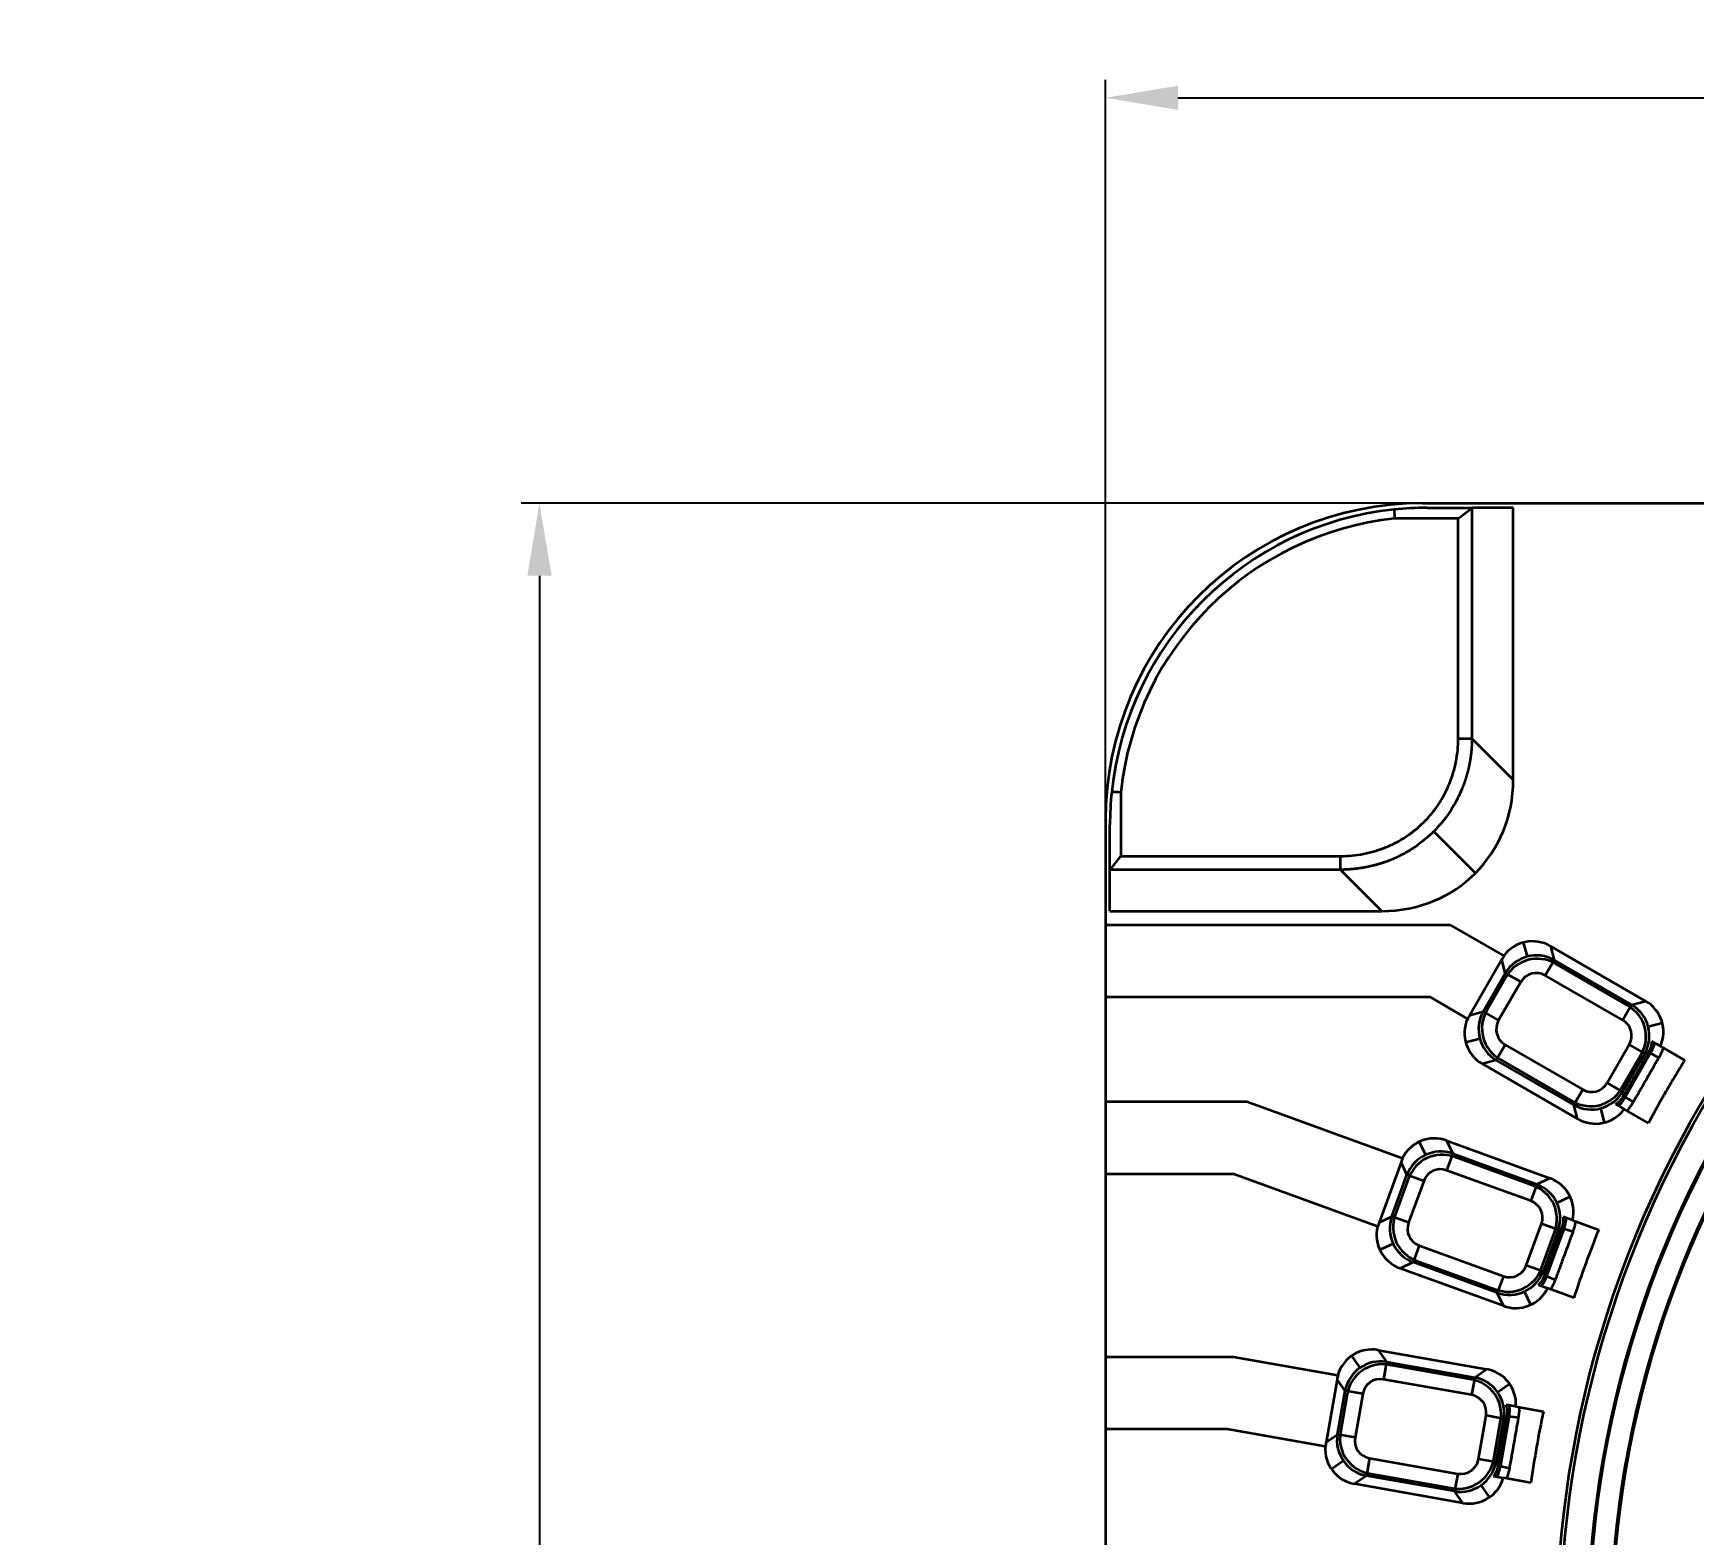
# Model space of a CAD drawing. Header units: millimetres. Extents: x 158 to 1533, y 732 to 1642.
# Drawn here: x 166.8 to 350.1, y 1476.3 to 1641.9 of the extents above; entities that cross this region are included whole.
import ezdxf

# ---------------------------------------------------------------- set-up
doc = ezdxf.new("R2010")
doc.units = ezdxf.units.MM
doc.layers.add('1', color=7, linetype='Continuous', true_color=0xffffff)
doc.layers.add('dim', color=82, linetype='Continuous', lineweight=9)
doc.dimstyles.get("Standard").update_dxf_attribs({"dimscale": 4, "dimtxt": 0.18, "dimasz": 0.18, "dimexe": 0.18, "dimexo": 0.0625, "dimgap": 0.09, "dimtad": 0, "dimtih": 1, "dimtoh": 1, "dimzin": 0, "dimdsep": 46, "dimtxsty": 'Standard', "dimcen": 0.09, "dimadec": 0, "dimazin": 0, "dimtfac": 1, "dimtofl": 0, "dimtmove": 0, "dimatfit": 3, "dimfxl": 0, "dimtolj": 1, "dimtzin": 0, "dimarcsym": 0})

# ---------------------------------------------------------------- blocks, each defined once
blk = doc.blocks.new('*D3')
at = {"layer": 'Defpoints', "color": 0, "lineweight": 18, "transparency": 16777216}
for p in [(685.15, 1634.8), (285.15, 1539.56), (685.15, 1539.56)]:
    blk.add_point(p, dxfattribs=at)
at = {"layer": 'dim', "color": 0, "lineweight": -2, "transparency": 16777216}
for p, q in [((285.15, 1541.56), (285.15, 1636.8)), ((685.15, 1541.56), (685.15, 1636.8)), ((293.15, 1634.8), (449.32, 1634.8)), ((677.15, 1634.8), (520.98, 1634.8))]:
    blk.add_line(p, q, dxfattribs=at)
at = {"layer": 'dim', "color": 0, "lineweight": 18, "transparency": 16777216}
for points in [[(293.15, 1636.13), (293.15, 1633.47), (285.15, 1634.8)], [(677.15, 1636.13), (677.15, 1633.47), (685.15, 1634.8)]]:
    blk.add_solid(points, dxfattribs=at)
at = {"layer": 'dim', "color": 0, "lineweight": 18, "transparency": 16777216, "insert": (485.15, 1634.8), "char_height": 10, "attachment_point": 5}
blk.add_mtext('\\A1;400.00{\\H6;\\S-0.10^ -0.15;}', dxfattribs=at)
blk = doc.blocks.new('*D4')
at = {"layer": 'Defpoints', "color": 0, "lineweight": 18, "transparency": 16777216}
for p in [(336.17, 1590.07), (222.7, 1310.07), (336.17, 1310.07)]:
    blk.add_point(p, dxfattribs=at)
at = {"layer": 'dim', "color": 0, "lineweight": -2, "transparency": 16777216}
for p, q in [((334.17, 1590.07), (220.7, 1590.07)), ((222.7, 1582.07), (222.7, 1459.07)), ((222.7, 1318.07), (222.7, 1441.07)), ((334.17, 1310.07), (220.7, 1310.07))]:
    blk.add_line(p, q, dxfattribs=at)
at = {"layer": 'dim', "color": 0, "lineweight": 18, "transparency": 16777216}
for points in [[(221.37, 1582.07), (224.04, 1582.07), (222.7, 1590.07)], [(221.37, 1318.07), (224.04, 1318.07), (222.7, 1310.07)]]:
    blk.add_solid(points, dxfattribs=at)
at = {"layer": 'dim', "color": 0, "lineweight": 18, "transparency": 16777216, "insert": (222.7, 1450.07), "char_height": 10, "attachment_point": 5}
blk.add_mtext('\\A1;280.00{\\H6;\\S-0.10^ -0.15;}', dxfattribs=at)

msp = doc.modelspace()

# ---------------------------------------------------------------- linework, layer by layer
at = {"layer": '1', "color": 7, "linetype": 'Continuous', "lineweight": 35}
for p, q in [((320.148, 1590.07), (352.189, 1590.07)), ((320.648, 1589.57), (325.593, 1589.57)), ((324.077, 1588.379), (325.584, 1589.535)), ((325.593, 1589.57), (325.584, 1589.535)), ((325.584, 1589.535), (325.584, 1564.123)), ((330.148, 1589.57), (325.593, 1589.57)), ((330.148, 1559.558), (330.148, 1589.57)), ((324.077, 1588.379), (317.054, 1588.379)), ((324.077, 1564.123), (324.077, 1588.379)), ((325.584, 1564.123), (330.148, 1559.558)), ((286.839, 1558.164), (286.839, 1551.141)), ((285.148, 1555.07), (285.148, 1543.564)), ((285.648, 1549.625), (285.648, 1554.57)), ((325.962, 1549.256), (321.364, 1553.854)), ((285.682, 1549.634), (286.839, 1551.141)), ((286.839, 1551.141), (311.095, 1551.141)), ((285.682, 1549.634), (285.648, 1549.625)), ((285.648, 1545.07), (285.648, 1549.625)), ((311.095, 1549.634), (285.682, 1549.634)), ((315.659, 1545.07), (311.095, 1549.634)), ((285.648, 1545.07), (315.659, 1545.07)), ((285.148, 1543.564), (285.148, 1535.564)), ((285.148, 1543.564), (323.148, 1543.564)), ((323.148, 1543.564), (329.096, 1540.13)), ((331.245, 1541.606), (331.663, 1540.045)), ((334.237, 1541.203), (334.646, 1539.674)), ((334.237, 1541.203), (344.734, 1535.142)), ((328.869, 1539.713), (325.343, 1533.607)), ((329.265, 1538.232), (328.869, 1539.713)), ((329.096, 1540.13), (329.13, 1540.11)), ((334.646, 1539.674), (333.662, 1537.968)), ((334.646, 1539.674), (343.205, 1534.733)), ((342.807, 1534.626), (334.753, 1539.276)), ((326.824, 1534.003), (329.265, 1538.232)), ((329.372, 1537.834), (327.222, 1534.11)), ((330.971, 1537.248), (328.529, 1533.019)), ((330.971, 1537.248), (329.265, 1538.232)), ((342.221, 1533.027), (333.662, 1537.968)), ((321.004, 1535.564), (285.148, 1535.564)), ((285.148, 1535.564), (285.148, 1524.055)), ((325.096, 1533.201), (321.004, 1535.564)), ((325.343, 1533.607), (326.824, 1534.003)), ((328.529, 1533.019), (326.824, 1534.003)), ((343.205, 1534.733), (342.221, 1533.027)), ((343.205, 1534.733), (344.734, 1535.142)), ((325.13, 1533.182), (325.096, 1533.201)), ((345.018, 1532.334), (346.579, 1532.753)), ((324.892, 1530.602), (326.453, 1531.02)), ((329.25, 1530.328), (328.266, 1528.622)), ((329.25, 1530.328), (337.809, 1525.386)), ((340.5, 1526.107), (342.942, 1530.336)), ((344.647, 1529.352), (342.942, 1530.336)), ((346.375, 1530.154), (345.444, 1530.691)), ((346.375, 1530.154), (349.049, 1528.61)), ((328.266, 1528.622), (326.737, 1528.213)), ((337.234, 1522.152), (326.737, 1528.213)), ((336.825, 1523.681), (328.266, 1528.622)), ((328.664, 1528.729), (336.718, 1524.079)), ((342.099, 1525.521), (344.249, 1529.245)), ((344.647, 1529.352), (342.206, 1525.123)), ((345.218, 1529.276), (342.557, 1524.667)), ((345.068, 1529.464), (344.647, 1529.352)), ((337.809, 1525.386), (336.825, 1523.681)), ((342.206, 1525.123), (340.5, 1526.107)), ((342.206, 1525.123), (342.318, 1524.702)), ((285.148, 1524.055), (285.148, 1516.055)), ((285.148, 1524.055), (300.738, 1524.055)), ((300.738, 1524.055), (317.915, 1517.803)), ((337.234, 1522.152), (336.825, 1523.681)), ((340.226, 1521.749), (339.808, 1523.31)), ((341.443, 1523.763), (342.375, 1523.225)), ((345.049, 1521.681), (342.375, 1523.225)), ((319.775, 1519.63), (320.459, 1518.165)), ((322.792, 1519.753), (323.461, 1518.318)), ((322.792, 1519.753), (334.182, 1515.607)), ((317.764, 1517.353), (315.352, 1510.727)), ((318.412, 1515.964), (317.764, 1517.353)), ((317.915, 1517.803), (317.952, 1517.789)), ((323.461, 1518.318), (322.787, 1516.467)), ((323.461, 1518.318), (332.748, 1514.938)), ((332.374, 1514.764), (323.635, 1517.945)), ((299.327, 1516.055), (285.148, 1516.055)), ((285.148, 1516.055), (285.148, 1495.901)), ((315.179, 1510.285), (299.327, 1516.055)), ((316.742, 1511.375), (318.412, 1515.964)), ((318.586, 1515.59), (317.115, 1511.549)), ((320.262, 1515.29), (318.412, 1515.964)), ((320.262, 1515.29), (318.592, 1510.701)), ((332.074, 1513.087), (322.787, 1516.467)), ((332.748, 1514.938), (334.182, 1515.607)), ((332.748, 1514.938), (332.074, 1513.087)), ((334.949, 1512.891), (336.414, 1513.574)), ((315.216, 1510.272), (315.179, 1510.285)), ((315.352, 1510.727), (316.742, 1511.375)), ((318.592, 1510.701), (316.742, 1511.375)), ((331.581, 1505.974), (333.251, 1510.563)), ((335.102, 1509.889), (333.251, 1510.563)), ((333.258, 1505.674), (334.729, 1509.715)), ((335.102, 1509.889), (333.432, 1505.3)), ((335.678, 1509.914), (333.857, 1504.914)), ((335.497, 1510.073), (335.102, 1509.889)), ((336.664, 1510.979), (335.654, 1511.347)), ((336.664, 1510.979), (339.566, 1509.923)), ((316.895, 1508.373), (315.429, 1507.69)), ((319.77, 1508.177), (319.096, 1506.326)), ((319.77, 1508.177), (329.057, 1504.797)), ((319.096, 1506.326), (317.661, 1505.657)), ((328.383, 1502.946), (319.096, 1506.326)), ((319.469, 1506.5), (328.209, 1503.319)), ((329.052, 1501.511), (317.661, 1505.657)), ((329.057, 1504.797), (328.383, 1502.946)), ((333.432, 1505.3), (331.581, 1505.974)), ((333.432, 1505.3), (333.616, 1504.906)), ((329.052, 1501.511), (328.383, 1502.946)), ((332.068, 1501.634), (331.385, 1503.099)), ((332.916, 1503.829), (333.928, 1503.461)), ((336.83, 1502.405), (333.928, 1503.461)), ((285.148, 1495.901), (285.148, 1487.901)), ((285.148, 1495.901), (299.287, 1495.901)), ((299.287, 1495.901), (310.782, 1493.874)), ((312.296, 1495.996), (313.224, 1494.672)), ((315.245, 1496.641), (316.153, 1495.344)), ((315.245, 1496.641), (327.183, 1494.536)), ((316.153, 1495.344), (315.811, 1493.404)), ((316.153, 1495.344), (325.886, 1493.628)), ((325.549, 1493.392), (316.39, 1495.007)), ((310.711, 1493.405), (309.486, 1486.461)), ((311.59, 1492.149), (310.711, 1493.405)), ((310.782, 1493.874), (310.821, 1493.867)), ((325.544, 1491.688), (315.811, 1493.404)), ((325.886, 1493.628), (325.544, 1491.688)), ((325.886, 1493.628), (327.183, 1494.536)), ((310.742, 1487.34), (311.59, 1492.149)), ((311.826, 1491.811), (311.08, 1487.576)), ((313.53, 1491.807), (311.59, 1492.149)), ((313.53, 1491.807), (312.682, 1486.998)), ((328.409, 1491.994), (329.734, 1492.922)), ((330.431, 1490.409), (329.372, 1490.596)), ((330.431, 1490.409), (333.472, 1489.873)), ((298.587, 1487.901), (285.148, 1487.901)), ((285.148, 1487.901), (285.148, 1473.108)), ((309.393, 1485.995), (298.587, 1487.901)), ((326.294, 1484.598), (327.142, 1489.407)), ((329.082, 1489.065), (327.142, 1489.407)), ((327.997, 1484.593), (328.744, 1488.828)), ((329.082, 1489.065), (328.234, 1484.256)), ((329.643, 1489.185), (328.719, 1483.951)), ((329.439, 1489.315), (329.082, 1489.065)), ((309.431, 1485.988), (309.393, 1485.995)), ((309.486, 1486.461), (310.742, 1487.34)), ((312.682, 1486.998), (310.742, 1487.34)), ((311.414, 1484.41), (310.09, 1483.483)), ((314.279, 1484.716), (313.937, 1482.776)), ((314.279, 1484.716), (324.012, 1483)), ((328.234, 1484.256), (326.294, 1484.598)), ((328.234, 1484.256), (328.483, 1483.9)), ((313.937, 1482.776), (312.641, 1481.869)), ((323.67, 1481.06), (313.937, 1482.776)), ((314.275, 1483.013), (323.434, 1481.398)), ((324.012, 1483), (323.67, 1481.06)), ((327.98, 1482.718), (329.042, 1482.531)), ((332.083, 1481.994), (329.042, 1482.531)), ((324.578, 1479.764), (312.641, 1481.869)), ((324.578, 1479.764), (323.67, 1481.06)), ((327.527, 1480.408), (326.6, 1481.732))]:
    msp.add_line(p, q, dxfattribs=at)
for centre, radius, start, end in [((320.148, 1555.07), 35, 90, 180), ((320.648, 1554.57), 35, 95.98132, 174.01868), ((320.648, 1554.57), 34, 96.06873, 173.93127), ((451.104, 1465.07), 116.203, 143.95643, 216.04357), ((451.104, 1465.07), 115.798, 144.06411, 215.93589), ((451.104, 1465.07), 112.783, 144.06521, 215.93479), ((451.104, 1465.07), 112.646, 144.10172, 215.89828), ((451.104, 1465.07), 110.234, 144.75718, 215.24282), ((451.104, 1465.07), 110.097, 144.79511, 215.20489)]:
    msp.add_arc(centre, radius, start, end, dxfattribs=at)
for centre, major_axis, ratio, start_param, end_param in [((320.648, 1554.57), (35, 0), 1, 1.5707963, 1.6751901), ((314.619, 1560.599), (-11.343, 11.343), 0.9351131, 2.3897132, 3.8934721), ((320.648, 1554.57), (0, 35), 1, 1.4664026, 1.5707963), ((332.312, 1537.624), (1.067, -3.982), 0.9702875, 2.3712736, 3.8033321), ((332.325, 1537.576), (1.067, -3.982), 0.9702875, 3.79456, 3.9119117), ((332.699, 1536.179), (-1.036, 3.865), 0.9995453, 5.5128663, 7.0535043), ((332.828, 1535.697), (1.067, -3.982), 0.9702875, 2.3712736, 3.9119117), ((332.699, 1536.179), (0.533, -1.991), 0.9702875, 2.3712736, 3.9119117), ((328.922, 1531.682), (3.982, 1.067), 0.9702875, 2.3712736, 2.4886254), ((330.319, 1532.056), (3.865, 1.036), 0.9995453, 2.3712736, 3.9119117), ((330.801, 1532.185), (3.982, 1.067), 0.9702875, 2.3712736, 3.9119117), ((340.67, 1531.17), (-3.982, -1.067), 0.9702875, 2.3712736, 3.9119117), ((341.152, 1531.299), (3.865, 1.036), 0.9995453, 5.5128663, 7.0535043), ((342.597, 1531.686), (-3.982, -1.067), 0.9702875, 2.4798532, 3.9119117), ((328.874, 1531.669), (3.982, 1.067), 0.9702875, 2.4798532, 3.9119117), ((330.319, 1532.056), (1.991, 0.533), 0.9702875, 2.3712736, 3.9119117), ((341.152, 1531.299), (-1.991, -0.533), 0.9702875, 2.3712736, 3.9119117), ((348.48, 1527.495), (3.473, -1.985), 0.0252099, 2.3036072, 2.9670037), ((338.643, 1527.658), (-1.067, 3.982), 0.9702875, 2.3712736, 3.9119117), ((338.772, 1527.176), (-1.036, 3.865), 0.9995453, 2.3712736, 3.9119117), ((338.772, 1527.176), (-0.533, 1.991), 0.9702875, 2.3712736, 3.9119117), ((345.73, 1522.732), (3.455, -2.016), 0.0258895, 3.3161847, 3.9792558), ((339.159, 1525.731), (-1.067, 3.982), 0.9702875, 2.3712736, 3.8033321), ((321.518, 1515.894), (1.742, -3.736), 0.9702875, 2.3712736, 3.8033321), ((322.15, 1514.538), (-1.691, 3.627), 0.9995453, 5.5128663, 7.0535043), ((321.539, 1515.849), (1.742, -3.736), 0.9702875, 3.79456, 3.9119117), ((322.361, 1514.086), (1.742, -3.736), 0.9702875, 2.3712736, 3.9119117), ((322.15, 1514.538), (0.871, -1.868), 0.9702875, 2.3712736, 3.9119117), ((332.678, 1511.832), (-3.736, -1.742), 0.9702875, 2.4798532, 3.9119117), ((330.87, 1510.989), (-3.736, -1.742), 0.9702875, 2.3712736, 3.9119117), ((331.322, 1511.2), (3.627, 1.691), 0.9995453, 5.5128663, 7.0535043), ((320.974, 1510.275), (3.736, 1.742), 0.9702875, 2.3712736, 3.9119117), ((331.322, 1511.2), (-1.868, -0.871), 0.9702875, 2.3712736, 3.9119117), ((319.166, 1509.432), (3.736, 1.742), 0.9702875, 2.4798532, 3.9119117), ((319.211, 1509.453), (3.736, 1.742), 0.9702875, 2.3712736, 2.4886254), ((320.522, 1510.064), (3.627, 1.691), 0.9995453, 2.3712736, 3.9119117), ((320.522, 1510.064), (1.868, 0.871), 0.9702875, 2.3712736, 3.9119117), ((339.199, 1508.726), (3.765, -1.352), 0.024978, 2.3035459, 2.9670047), ((329.483, 1507.178), (-1.742, 3.736), 0.9702875, 2.3712736, 3.9119117), ((329.694, 1506.726), (-1.691, 3.627), 0.9995453, 2.3712736, 3.9119117), ((329.694, 1506.726), (-0.871, 1.868), 0.9702875, 2.3712736, 3.9119117), ((337.318, 1503.558), (3.752, -1.385), 0.0261285, 3.3161858, 3.9790939), ((330.326, 1505.37), (-1.742, 3.736), 0.9702875, 2.3712736, 3.8033321), ((314.661, 1492.619), (2.365, -3.377), 0.9702875, 2.3712736, 3.8033321), ((315.519, 1491.394), (-2.295, 3.278), 0.9995453, 5.5128663, 7.0535043), ((315.805, 1490.985), (2.365, -3.377), 0.9702875, 2.3712736, 3.9119117), ((314.689, 1492.579), (2.365, -3.377), 0.9702875, 3.79456, 3.9119117), ((315.519, 1491.394), (1.182, -1.688), 0.9702875, 2.3712736, 3.9119117), ((324.723, 1489.413), (-3.377, -2.365), 0.9702875, 2.3712736, 3.9119117), ((325.131, 1489.699), (3.278, 2.295), 0.9995453, 5.5128663, 7.0535043), ((326.357, 1490.557), (-3.377, -2.365), 0.9702875, 2.4798532, 3.9119117), ((325.131, 1489.699), (-1.688, -1.182), 0.9702875, 2.3712736, 3.9119117), ((333.318, 1488.631), (3.942, -0.678), 0.0242921, 2.3035168, 2.9670077), ((313.467, 1485.847), (3.377, 2.365), 0.9702875, 2.4798532, 3.9119117), ((313.507, 1485.876), (3.377, 2.365), 0.9702875, 2.3712736, 2.4886254), ((314.692, 1486.706), (3.278, 2.295), 0.9995453, 2.3712736, 3.9119117), ((315.101, 1486.992), (3.377, 2.365), 0.9702875, 2.3712736, 3.9119117), ((314.692, 1486.706), (1.688, 1.182), 0.9702875, 2.3712736, 3.9119117), ((324.019, 1485.419), (-2.365, 3.377), 0.9702875, 2.3712736, 3.9119117), ((324.305, 1485.011), (-2.295, 3.278), 0.9995453, 2.3712736, 3.9119117), ((324.305, 1485.011), (-1.182, 1.688), 0.9702875, 2.3712736, 3.9119117), ((325.163, 1483.785), (-2.365, 3.377), 0.9702875, 2.3712736, 3.8033321), ((332.362, 1483.216), (3.936, -0.713), 0.0268575, 3.3161892, 3.9784535)]:
    msp.add_ellipse(centre, major_axis=major_axis, ratio=ratio, start_param=start_param, end_param=end_param, dxfattribs=at)
for points, degree in [([(317.001, 1589.379), (317.018, 1589.046), (317.036, 1588.712), (317.054, 1588.379)], 3), ([(324.077, 1564.123), (325.584, 1564.123)], 1), ([(286.839, 1558.164), (286.505, 1558.182), (286.172, 1558.199), (285.839, 1558.217)], 3), ([(311.095, 1549.634), (311.095, 1551.141)], 1), ([(330.793, 1490.345), (330.794, 1490.147), (330.779, 1489.751), (330.728, 1489.354), (330.694, 1489.155)], 3)]:
    msp.add_open_spline(points, degree=degree, dxfattribs=at)
for points, knots in [([(311.095, 1551.141), (311.524, 1551.143), (311.95, 1551.165), (312.794, 1551.247), (313.213, 1551.308), (314.044, 1551.469), (314.456, 1551.57), (315.069, 1551.75), (315.272, 1551.816), (315.525, 1551.904), (315.576, 1551.922), (315.676, 1551.958), (315.827, 1552.014), (316.375, 1552.228), (316.856, 1552.451), (317.604, 1552.845), (317.968, 1553.06), (318.675, 1553.526), (319.018, 1553.777), (319.391, 1554.081), (319.433, 1554.115), (319.515, 1554.183), (319.556, 1554.218), (319.678, 1554.323), (319.92, 1554.535), (320.151, 1554.755), (320.602, 1555.205), (320.886, 1555.52), (321.422, 1556.175), (321.673, 1556.516), (322.026, 1557.049), (322.14, 1557.23), (322.276, 1557.46), (322.303, 1557.506), (322.357, 1557.599), (322.436, 1557.739), (322.513, 1557.88), (322.762, 1558.352), (322.941, 1558.737), (323.26, 1559.522), (323.4, 1559.922), (323.581, 1560.533), (323.637, 1560.738), (323.713, 1561.049), (323.749, 1561.205), (323.783, 1561.362), (323.805, 1561.467), (323.815, 1561.519), (323.908, 1561.993), (323.969, 1562.416), (324.053, 1563.266), (324.075, 1563.694), (324.077, 1564.123)], [0, 0, 0, 0, 0.0625, 0.0625, 0.125, 0.125, 0.1875, 0.1875, 0.21875, 0.21875, 0.2265625, 0.2265625, 0.234375, 0.25, 0.3125, 0.3125, 0.375, 0.375, 0.4375, 0.4375, 0.4453125, 0.4453125, 0.453125, 0.453125, 0.46875, 0.5, 0.5, 0.5625, 0.5625, 0.625, 0.625, 0.65625, 0.65625, 0.6640625, 0.6640625, 0.671875, 0.6875, 0.6875, 0.75, 0.75, 0.8125, 0.8125, 0.84375, 0.84375, 0.859375, 0.8671875, 0.8671875, 0.875, 0.875, 0.9375, 0.9375, 1, 1, 1, 1]), ([(325.584, 1564.123), (325.584, 1564.102), (325.583, 1564.06), (325.583, 1563.997), (325.582, 1563.935), (325.581, 1563.873), (325.579, 1563.81), (325.577, 1563.748), (325.575, 1563.686), (325.573, 1563.623), (325.571, 1563.561), (325.568, 1563.499), (325.565, 1563.437), (325.562, 1563.376), (325.558, 1563.314), (325.554, 1563.252), (325.55, 1563.19), (325.546, 1563.129), (325.542, 1563.067), (325.537, 1563.006), (325.532, 1562.945), (325.527, 1562.883), (325.521, 1562.822), (325.516, 1562.761), (325.51, 1562.7), (325.504, 1562.639), (325.497, 1562.578), (325.491, 1562.518), (325.484, 1562.457), (325.477, 1562.397), (325.469, 1562.336), (325.462, 1562.276), (325.454, 1562.215), (325.446, 1562.155), (325.437, 1562.095), (325.429, 1562.035), (325.42, 1561.975), (325.411, 1561.916), (325.402, 1561.856), (325.392, 1561.796), (325.383, 1561.737), (325.373, 1561.677), (325.363, 1561.618), (325.352, 1561.559), (325.342, 1561.5), (325.331, 1561.441), (325.32, 1561.382), (325.309, 1561.323), (325.297, 1561.264), (325.285, 1561.206), (325.273, 1561.147), (325.261, 1561.089), (325.249, 1561.031), (325.236, 1560.972), (325.223, 1560.914), (325.21, 1560.856), (325.197, 1560.799), (325.184, 1560.741), (325.17, 1560.683), (325.156, 1560.626), (325.142, 1560.568), (325.127, 1560.511), (325.113, 1560.454), (325.098, 1560.397), (325.083, 1560.34), (325.068, 1560.283), (325.052, 1560.227), (325.037, 1560.17), (325.021, 1560.114), (325.005, 1560.057), (324.989, 1560.001), (324.972, 1559.945), (324.956, 1559.889), (324.939, 1559.833), (324.922, 1559.777), (324.904, 1559.722), (324.887, 1559.666), (324.869, 1559.611), (324.851, 1559.556), (324.833, 1559.501), (324.815, 1559.446), (324.797, 1559.391), (324.778, 1559.336), (324.759, 1559.282), (324.74, 1559.227), (324.721, 1559.173), (324.701, 1559.119), (324.682, 1559.065), (324.662, 1559.011), (324.642, 1558.957), (324.622, 1558.903), (324.601, 1558.85), (324.581, 1558.796), (324.56, 1558.743), (324.539, 1558.69), (324.518, 1558.637), (324.496, 1558.584), (324.337, 1558.195), (324.012, 1557.485), (323.458, 1556.491), (322.83, 1555.549), (322.135, 1554.666), (321.311, 1553.775), (320.341, 1552.896), (319.208, 1552.057), (317.988, 1551.329), (317.096, 1550.91), (316.591, 1550.704), (316.495, 1550.666), (316.398, 1550.628), (316.301, 1550.591), (316.204, 1550.555), (316.106, 1550.519), (316.008, 1550.484), (315.909, 1550.449), (315.81, 1550.415), (315.711, 1550.382), (315.611, 1550.35), (315.51, 1550.318), (315.41, 1550.286), (315.309, 1550.256), (315.207, 1550.226), (315.105, 1550.197), (315.003, 1550.168), (314.9, 1550.141), (314.797, 1550.113), (314.694, 1550.087), (314.59, 1550.061), (314.485, 1550.036), (314.381, 1550.012), (314.276, 1549.988), (314.171, 1549.965), (314.065, 1549.943), (313.959, 1549.922), (313.853, 1549.901), (313.746, 1549.881), (313.639, 1549.862), (313.531, 1549.843), (313.424, 1549.826), (313.316, 1549.809), (313.207, 1549.792), (313.099, 1549.777), (312.99, 1549.762), (312.88, 1549.748), (312.771, 1549.735), (312.661, 1549.723), (312.551, 1549.711), (312.44, 1549.7), (312.33, 1549.69), (312.219, 1549.681), (312.107, 1549.673), (311.996, 1549.665), (311.884, 1549.658), (311.772, 1549.652), (311.66, 1549.647), (311.547, 1549.643), (311.435, 1549.639), (311.322, 1549.637), (311.208, 1549.635), (311.133, 1549.634), (311.095, 1549.634)], [0, 0, 0, 0, 0.0027508, 0.0054989, 0.0082441, 0.0109866, 0.0137264, 0.0164633, 0.0191975, 0.021929, 0.0246577, 0.0273836, 0.0301068, 0.0328272, 0.0355449, 0.0382598, 0.040972, 0.0436814, 0.0463882, 0.0490921, 0.0517934, 0.0544919, 0.0571877, 0.0598808, 0.0625712, 0.0652588, 0.0679438, 0.070626, 0.0733055, 0.0759823, 0.0786565, 0.0813279, 0.0839966, 0.0866627, 0.089326, 0.0919867, 0.0946447, 0.0973, 0.0999526, 0.1026025, 0.1052498, 0.1078945, 0.1105364, 0.1131757, 0.1158123, 0.1184463, 0.1210777, 0.1237063, 0.1263324, 0.1289558, 0.1315765, 0.1341947, 0.1368102, 0.139423, 0.1420333, 0.1446409, 0.1472459, 0.1498482, 0.152448, 0.1550452, 0.1576397, 0.1602317, 0.162821, 0.1654078, 0.1679919, 0.1705735, 0.1731525, 0.1757289, 0.1783027, 0.180874, 0.1834426, 0.1860087, 0.1885723, 0.1911332, 0.1936917, 0.1962475, 0.1988008, 0.2013516, 0.2038998, 0.2064454, 0.2089886, 0.2115292, 0.2140672, 0.2166028, 0.2191358, 0.2216663, 0.2241942, 0.2267197, 0.2292426, 0.2317631, 0.234281, 0.2367964, 0.2393094, 0.2418198, 0.2443278, 0.2468333, 0.2493363, 0.2518368, 0.3021386, 0.3520763, 0.4016808, 0.4509841, 0.5000184, 0.5613415, 0.6230985, 0.6853521, 0.7481636, 0.7526946, 0.7572337, 0.7617809, 0.7663364, 0.7709001, 0.7754719, 0.7800521, 0.7846405, 0.7892372, 0.7938422, 0.7984556, 0.8030773, 0.8077073, 0.8123458, 0.8169927, 0.821648, 0.8263118, 0.8309841, 0.8356648, 0.8403541, 0.8450519, 0.8497583, 0.8544732, 0.8591967, 0.8639289, 0.8686696, 0.873419, 0.8781771, 0.8829439, 0.8877194, 0.8925036, 0.8972965, 0.9020983, 0.9069088, 0.911728, 0.9165562, 0.9213931, 0.9262389, 0.9310936, 0.9359571, 0.9408296, 0.945711, 0.9506013, 0.9555006, 0.9604088, 0.9653261, 0.9702523, 0.9751876, 0.9801319, 0.9850853, 0.9900478, 0.9950193, 1, 1, 1, 1]), ([(345.068, 1529.464), (345.128, 1529.563), (345.181, 1529.664), (345.251, 1529.82), (345.273, 1529.873), (345.303, 1529.953), (345.312, 1529.98), (345.33, 1530.033), (345.355, 1530.112), (345.375, 1530.191), (345.393, 1530.269), (345.398, 1530.295), (345.408, 1530.347), (345.412, 1530.372), (345.432, 1530.499), (345.441, 1530.597), (345.444, 1530.691)], [0, 0, 0, 0, 0.25, 0.25, 0.375, 0.375, 0.4375, 0.4375, 0.5, 0.625, 0.625, 0.6875, 0.6875, 0.75, 0.75, 1, 1, 1, 1]), ([(345.218, 1529.276), (345.222, 1529.281), (345.226, 1529.286), (345.379, 1529.506), (345.502, 1529.733), (345.643, 1530.093), (345.683, 1530.216), (345.729, 1530.396), (345.742, 1530.454), (345.753, 1530.512)], [0, 0, 0, 0, 0.0143308, 0.0143308, 0.5808212, 0.5808212, 0.8640664, 0.8640664, 1, 1, 1, 1]), ([(346.692, 1529.97), (346.688, 1529.959), (346.684, 1529.947), (346.676, 1529.924), (346.672, 1529.912), (346.659, 1529.877), (346.633, 1529.808), (346.569, 1529.647), (346.51, 1529.51), (346.385, 1529.24), (346.294, 1529.062), (346.194, 1528.887)], [0, 0, 0, 0, 0.03125, 0.03125, 0.0625, 0.0625, 0.125, 0.25, 0.5, 0.5, 1, 1, 1, 1]), ([(342.318, 1524.702), (342.549, 1525.098), (342.78, 1525.494), (343.24, 1526.286), (343.47, 1526.683), (344.157, 1527.874), (344.614, 1528.669), (345.068, 1529.464)], [0, 0, 0, 0, 0.25, 0.25, 0.5, 0.5, 1, 1, 1, 1]), ([(346.194, 1528.887), (345.728, 1528.073), (345.261, 1527.26), (344.557, 1526.042), (344.322, 1525.636), (343.851, 1524.825), (343.615, 1524.42), (343.379, 1524.015)], [0, 0, 0, 0, 0.5, 0.5, 0.75, 0.75, 1, 1, 1, 1]), ([(349.049, 1528.61), (348.697, 1528.044), (348.349, 1527.475), (347.663, 1526.331), (347.325, 1525.756), (346.325, 1524.024), (345.677, 1522.858), (345.049, 1521.681)], [0, 0, 0, 0, 0.25, 0.25, 0.5, 0.5, 1, 1, 1, 1]), ([(341.443, 1523.763), (341.523, 1523.813), (341.604, 1523.869), (341.703, 1523.95), (341.723, 1523.966), (341.763, 1524), (341.783, 1524.018), (341.842, 1524.072), (341.88, 1524.11), (341.956, 1524.19), (341.992, 1524.231), (342.047, 1524.296), (342.064, 1524.318), (342.1, 1524.364), (342.117, 1524.387), (342.201, 1524.503), (342.263, 1524.601), (342.318, 1524.702)], [0, 0, 0, 0, 0.25, 0.25, 0.3125, 0.3125, 0.375, 0.375, 0.5, 0.5, 0.625, 0.625, 0.6875, 0.6875, 0.75, 0.75, 1, 1, 1, 1]), ([(341.753, 1523.585), (341.78, 1523.609), (341.808, 1523.633), (341.925, 1523.743), (342.013, 1523.835), (342.256, 1524.126), (342.396, 1524.34), (342.527, 1524.604), (342.542, 1524.636), (342.557, 1524.667)], [0, 0, 0, 0, 0.0844796, 0.0844796, 0.3643415, 0.3643415, 0.9240653, 0.9240653, 1, 1, 1, 1]), ([(343.379, 1524.015), (343.278, 1523.841), (343.17, 1523.673), (342.998, 1523.43), (342.909, 1523.311), (342.817, 1523.195), (342.755, 1523.118), (342.723, 1523.081), (342.691, 1523.043)], [0, 0, 0, 0, 0.5, 0.5, 0.75, 0.875, 0.875, 1, 1, 1, 1]), ([(333.616, 1504.906), (333.775, 1505.336), (333.933, 1505.766), (334.248, 1506.626), (334.406, 1507.057), (334.876, 1508.349), (335.188, 1509.211), (335.497, 1510.073)], [0, 0, 0, 0, 0.25, 0.25, 0.5, 0.5, 1, 1, 1, 1]), ([(336.706, 1509.7), (336.389, 1508.817), (336.069, 1507.936), (335.588, 1506.614), (335.427, 1506.173), (335.104, 1505.293), (334.942, 1504.853), (334.779, 1504.413)], [0, 0, 0, 0, 0.5, 0.5, 0.75, 0.75, 1, 1, 1, 1]), ([(335.497, 1510.073), (335.539, 1510.181), (335.574, 1510.29), (335.616, 1510.456), (335.628, 1510.511), (335.643, 1510.595), (335.648, 1510.623), (335.656, 1510.678), (335.667, 1510.761), (335.673, 1510.842), (335.677, 1510.922), (335.678, 1510.949), (335.679, 1511.001), (335.679, 1511.027), (335.676, 1511.155), (335.668, 1511.253), (335.654, 1511.347)], [0, 0, 0, 0, 0.25, 0.25, 0.375, 0.375, 0.4375, 0.4375, 0.5, 0.625, 0.625, 0.6875, 0.6875, 0.75, 0.75, 1, 1, 1, 1]), ([(335.678, 1509.914), (335.787, 1510.147), (335.871, 1510.391), (335.965, 1510.838), (335.987, 1511.032), (335.99, 1511.224)], [0, 0, 0, 0, 0.5606191, 0.5606191, 1, 1, 1, 1]), ([(337.009, 1510.853), (337.005, 1510.829), (337.001, 1510.805), (336.992, 1510.756), (336.978, 1510.683), (336.944, 1510.513), (336.909, 1510.369), (336.833, 1510.08), (336.774, 1509.889), (336.706, 1509.7)], [0, 0, 0, 0, 0.0625, 0.0625, 0.125, 0.25, 0.5, 0.5, 1, 1, 1, 1]), ([(339.566, 1509.923), (339.068, 1508.685), (338.591, 1507.44), (337.679, 1504.934), (337.244, 1503.673), (336.83, 1502.405)], [0, 0, 0, 0, 0.5, 0.5, 1, 1, 1, 1]), ([(332.916, 1503.829), (332.987, 1503.892), (333.056, 1503.962), (333.141, 1504.058), (333.157, 1504.078), (333.191, 1504.118), (333.207, 1504.139), (333.256, 1504.203), (333.318, 1504.291), (333.377, 1504.385), (333.419, 1504.459), (333.432, 1504.484), (333.459, 1504.535), (333.472, 1504.561), (333.535, 1504.69), (333.579, 1504.796), (333.616, 1504.906)], [0, 0, 0, 0, 0.25, 0.25, 0.3125, 0.3125, 0.375, 0.375, 0.5, 0.625, 0.625, 0.6875, 0.6875, 0.75, 0.75, 1, 1, 1, 1]), ([(333.252, 1503.707), (333.271, 1503.73), (333.29, 1503.754), (333.382, 1503.875), (333.453, 1503.98), (333.644, 1504.306), (333.745, 1504.538), (333.834, 1504.828), (333.846, 1504.871), (333.857, 1504.914)], [0, 0, 0, 0, 0.0685398, 0.0685398, 0.3470198, 0.3470198, 0.9039798, 0.9039798, 1, 1, 1, 1]), ([(334.779, 1504.413), (334.709, 1504.224), (334.632, 1504.04), (334.505, 1503.771), (334.439, 1503.638), (334.368, 1503.508), (334.338, 1503.454), (334.332, 1503.444), (334.32, 1503.422), (334.301, 1503.39), (334.282, 1503.358), (334.27, 1503.337)], [0, 0, 0, 0, 0.5, 0.5, 0.75, 0.875, 0.875, 0.90625, 0.90625, 0.9375, 1, 1, 1, 1]), ([(329.439, 1489.315), (329.461, 1489.428), (329.477, 1489.541), (329.489, 1489.712), (329.491, 1489.769), (329.492, 1489.854), (329.492, 1489.882), (329.49, 1489.938), (329.489, 1489.966), (329.484, 1490.048), (329.479, 1490.102), (329.469, 1490.182), (329.465, 1490.208), (329.457, 1490.26), (329.452, 1490.285), (329.427, 1490.411), (329.402, 1490.506), (329.372, 1490.596)], [0, 0, 0, 0, 0.25, 0.25, 0.375, 0.375, 0.4375, 0.4375, 0.5, 0.5, 0.625, 0.625, 0.6875, 0.6875, 0.75, 0.75, 1, 1, 1, 1]), ([(329.643, 1489.185), (329.645, 1489.192), (329.647, 1489.199), (329.683, 1489.336), (329.71, 1489.467), (329.749, 1489.734), (329.759, 1489.869), (329.764, 1490.133), (329.758, 1490.263), (329.738, 1490.44), (329.732, 1490.487), (329.724, 1490.534)], [0, 0, 0, 0, 0.0159836, 0.0159836, 0.3081218, 0.3081218, 0.60026, 0.60026, 0.8923982, 0.8923982, 1, 1, 1, 1]), ([(333.472, 1489.873), (333.197, 1488.568), (332.943, 1487.259), (332.48, 1484.632), (332.27, 1483.315), (332.083, 1481.994)], [0, 0, 0, 0, 0.5, 0.5, 1, 1, 1, 1]), ([(328.483, 1483.9), (328.565, 1484.351), (328.646, 1484.801), (328.807, 1485.704), (328.887, 1486.155), (329.126, 1487.509), (329.284, 1488.412), (329.439, 1489.315)], [0, 0, 0, 0, 0.25, 0.25, 0.5, 0.5, 1, 1, 1, 1]), ([(330.694, 1489.155), (330.534, 1488.231), (330.373, 1487.307), (330.127, 1485.922), (330.045, 1485.461), (329.879, 1484.538), (329.796, 1484.076), (329.712, 1483.615)], [0, 0, 0, 0, 0.5, 0.5, 0.75, 0.75, 1, 1, 1, 1]), ([(327.98, 1482.718), (328.039, 1482.792), (328.095, 1482.872), (328.161, 1482.982), (328.174, 1483.004), (328.2, 1483.05), (328.213, 1483.073), (328.25, 1483.144), (328.296, 1483.242), (328.337, 1483.345), (328.366, 1483.425), (328.375, 1483.452), (328.393, 1483.507), (328.401, 1483.534), (328.441, 1483.673), (328.465, 1483.785), (328.483, 1483.9)], [0, 0, 0, 0, 0.25, 0.25, 0.3125, 0.3125, 0.375, 0.375, 0.5, 0.625, 0.625, 0.6875, 0.6875, 0.75, 0.75, 1, 1, 1, 1]), ([(328.332, 1482.656), (328.334, 1482.66), (328.336, 1482.663), (328.396, 1482.772), (328.449, 1482.884), (328.589, 1483.229), (328.654, 1483.47), (328.704, 1483.798), (328.712, 1483.875), (328.719, 1483.951)], [0, 0, 0, 0, 0.0099081, 0.0099081, 0.284367, 0.284367, 0.8332846, 0.8332846, 1, 1, 1, 1]), ([(329.712, 1483.615), (329.676, 1483.417), (329.632, 1483.223), (329.553, 1482.936), (329.521, 1482.829), (329.487, 1482.724), (329.479, 1482.7), (329.475, 1482.689), (329.464, 1482.654), (329.439, 1482.584), (329.414, 1482.514), (329.397, 1482.468)], [0, 0, 0, 0, 0.5, 0.5, 0.75, 0.78125, 0.78125, 0.8125, 0.8125, 0.875, 1, 1, 1, 1])]:
    msp.add_open_spline(points, degree=3, knots=knots, dxfattribs=at)

# ---------------------------------------------------------------- dimensions: what is measured, and where the dimension line sits
at = {"layer": 'dim', "lineweight": 18}
dim = msp.add_linear_dim(base=(685.148, 1634.799), p1=(285.148, 1539.564), p2=(685.148, 1539.564), dimstyle='Standard', override={"dimtxt": 2.5, "dimasz": 2, "dimexe": 0.49975, "dimexo": 0.49975, "dimgap": 0.49975, "dimtol": 1, "dimlim": 0, "dimtp": -0.1, "dimtm": 0.15, "dimtfac": 0.6, "dimtdec": 2, "dimtolj": 1}, dxfattribs=at)
dim.commit()
dim.dimension.update_dxf_attribs({"geometry": '*D3', "text_midpoint": (485.148, 1634.799)})
dim = msp.add_linear_dim(base=(222.702, 1310.07), p1=(336.169, 1590.07), p2=(336.169, 1310.07), angle=90, dimstyle='Standard', override={"dimtxt": 2.5, "dimasz": 2, "dimexe": 0.49975, "dimexo": 0.49975, "dimgap": 0.49975, "dimtol": 1, "dimlim": 0, "dimtp": -0.1, "dimtm": 0.15, "dimtfac": 0.6, "dimtdec": 2, "dimtolj": 1}, dxfattribs=at)
dim.commit()
dim.dimension.update_dxf_attribs({"geometry": '*D4', "text_midpoint": (222.702, 1450.07)})

doc.saveas('drawing.dxf')
